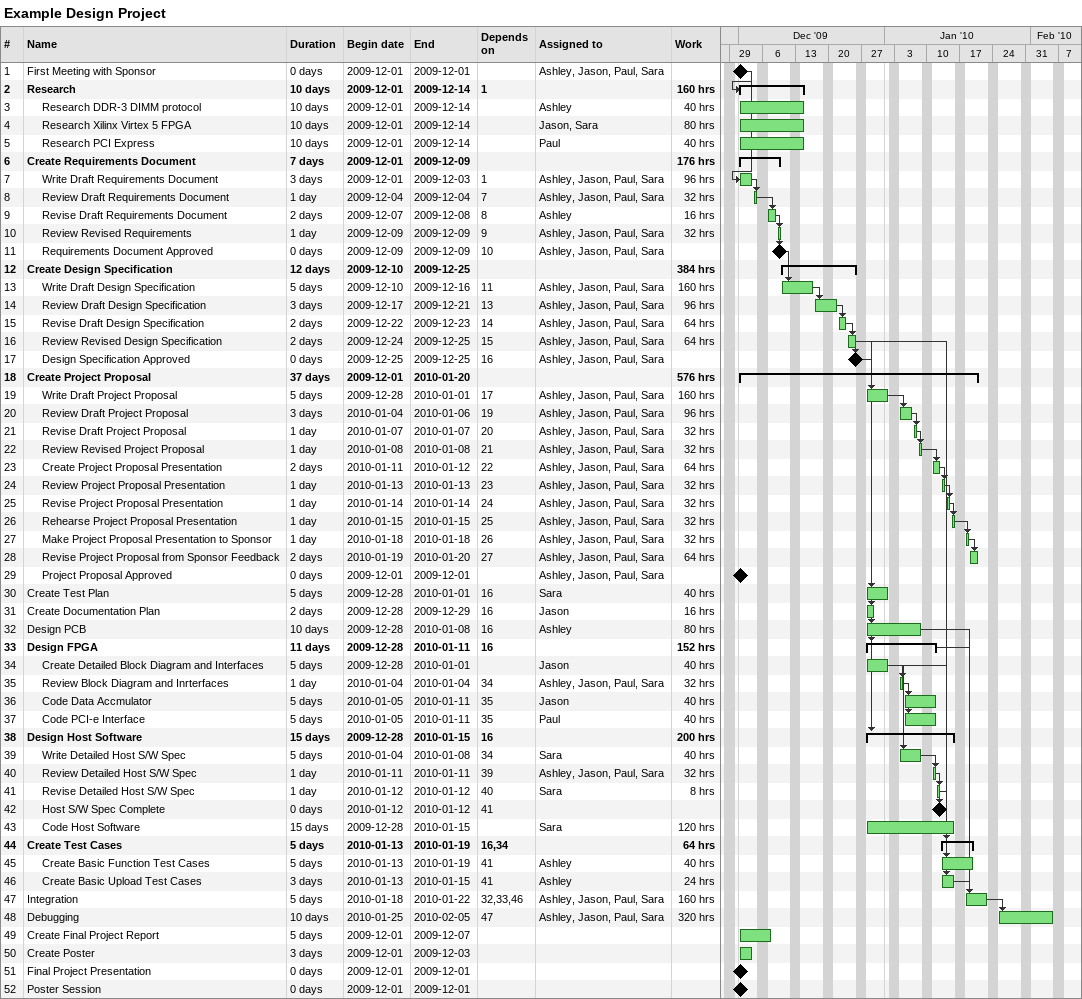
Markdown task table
Example Design Project

| ID | Level | Task | Duration | Start | Finish | Predecessors | Resources | Work (h) |
|---|---|---|---|---|---|---|---|---|
| 1 | 1 | First Meeting with Sponsor | 0d | 2009-12-01 | 2009-12-01 |  | Ashley, Jason, Paul, Sara |  |
| 2 | 1 | **Research** | 10d | 2009-12-01 | 2009-12-14 | 1 |  | 160 |
| 3 | 2 | Research DDR-3 DIMM protocol | 10d | 2009-12-01 | 2009-12-14 |  | Ashley | 40 |
| 4 | 2 | Research Xilinx Virtex 5 FPGA | 10d | 2009-12-01 | 2009-12-14 |  | Jason, Sara | 80 |
| 5 | 2 | Research PCI Express | 10d | 2009-12-01 | 2009-12-14 |  | Paul | 40 |
| 6 | 1 | **Create Requirements Document** | 7d | 2009-12-01 | 2009-12-09 |  |  | 176 |
| 7 | 2 | Write Draft Requirements Document | 3d | 2009-12-01 | 2009-12-03 | 1 | Ashley, Jason, Paul, Sara | 96 |
| 8 | 2 | Review Draft Requirements Document | 1d | 2009-12-04 | 2009-12-04 | 7 | Ashley, Jason, Paul, Sara | 32 |
| 9 | 2 | Revise Draft Requirements Document | 2d | 2009-12-07 | 2009-12-08 | 8 | Ashley | 16 |
| 10 | 2 | Review Revised Requirements | 1d | 2009-12-09 | 2009-12-09 | 9 | Ashley, Jason, Paul, Sara | 32 |
| 11 | 2 | Requirements Document Approved | 0d | 2009-12-09 | 2009-12-09 | 10 | Ashley, Jason, Paul, Sara |  |
| 12 | 1 | **Create Design Specification** | 12d | 2009-12-10 | 2009-12-25 |  |  | 384 |
| 13 | 2 | Write Draft Design Specification | 5d | 2009-12-10 | 2009-12-16 | 11 | Ashley, Jason, Paul, Sara | 160 |
| 14 | 2 | Review Draft Design Specification | 3d | 2009-12-17 | 2009-12-21 | 13 | Ashley, Jason, Paul, Sara | 96 |
| 15 | 2 | Revise Draft Design Specification | 2d | 2009-12-22 | 2009-12-23 | 14 | Ashley, Jason, Paul, Sara | 64 |
| 16 | 2 | Review Revised Design Specification | 2d | 2009-12-24 | 2009-12-25 | 15 | Ashley, Jason, Paul, Sara | 64 |
| 17 | 2 | Design Specification Approved | 0d | 2009-12-25 | 2009-12-25 | 16 | Ashley, Jason, Paul, Sara |  |
| 18 | 1 | **Create Project Proposal** | 37d | 2009-12-01 | 2010-01-20 |  |  | 576 |
| 19 | 2 | Write Draft Project Proposal | 5d | 2009-12-28 | 2010-01-01 | 17 | Ashley, Jason, Paul, Sara | 160 |
| 20 | 2 | Review Draft Project Proposal | 3d | 2010-01-04 | 2010-01-06 | 19 | Ashley, Jason, Paul, Sara | 96 |
| 21 | 2 | Revise Draft Project Proposal | 1d | 2010-01-07 | 2010-01-07 | 20 | Ashley, Jason, Paul, Sara | 32 |
| 22 | 2 | Review Revised Project Proposal | 1d | 2010-01-08 | 2010-01-08 | 21 | Ashley, Jason, Paul, Sara | 32 |
| 23 | 2 | Create Project Proposal Presentation | 2d | 2010-01-11 | 2010-01-12 | 22 | Ashley, Jason, Paul, Sara | 64 |
| 24 | 2 | Review Project Proposal Presentation | 1d | 2010-01-13 | 2010-01-13 | 23 | Ashley, Jason, Paul, Sara | 32 |
| 25 | 2 | Revise Project Proposal Presentation | 1d | 2010-01-14 | 2010-01-14 | 24 | Ashley, Jason, Paul, Sara | 32 |
| 26 | 2 | Rehearse Project Proposal Presentation | 1d | 2010-01-15 | 2010-01-15 | 25 | Ashley, Jason, Paul, Sara | 32 |
| 27 | 2 | Make Project Proposal Presentation to Sponsor | 1d | 2010-01-18 | 2010-01-18 | 26 | Ashley, Jason, Paul, Sara | 32 |
| 28 | 2 | Revise Project Proposal from Sponsor Feedback | 2d | 2010-01-19 | 2010-01-20 | 27 | Ashley, Jason, Paul, Sara | 64 |
| 29 | 2 | Project Proposal Approved | 0d | 2009-12-01 | 2009-12-01 |  | Ashley, Jason, Paul, Sara |  |
| 30 | 1 | Create Test Plan | 5d | 2009-12-28 | 2010-01-01 | 16 | Sara | 40 |
| 31 | 1 | Create Documentation Plan | 2d | 2009-12-28 | 2009-12-29 | 16 | Jason | 16 |
| 32 | 1 | Design PCB | 10d | 2009-12-28 | 2010-01-08 | 16 | Ashley | 80 |
| 33 | 1 | **Design FPGA** | 11d | 2009-12-28 | 2010-01-11 | 16 |  | 152 |
| 34 | 2 | Create Detailed Block Diagram and Interfaces | 5d | 2009-12-28 | 2010-01-01 |  | Jason | 40 |
| 35 | 2 | Review Block Diagram and Inrterfaces | 1d | 2010-01-04 | 2010-01-04 | 34 | Ashley, Jason, Paul, Sara | 32 |
| 36 | 2 | Code Data Accmulator | 5d | 2010-01-05 | 2010-01-11 | 35 | Jason | 40 |
| 37 | 2 | Code PCI-e Interface | 5d | 2010-01-05 | 2010-01-11 | 35 | Paul | 40 |
| 38 | 1 | **Design Host Software** | 15d | 2009-12-28 | 2010-01-15 | 16 |  | 200 |
| 39 | 2 | Write Detailed Host S/W Spec | 5d | 2010-01-04 | 2010-01-08 | 34 | Sara | 40 |
| 40 | 2 | Review Detailed Host S/W Spec | 1d | 2010-01-11 | 2010-01-11 | 39 | Ashley, Jason, Paul, Sara | 32 |
| 41 | 2 | Revise Detailed Host S/W Spec | 1d | 2010-01-12 | 2010-01-12 | 40 | Sara | 8 |
| 42 | 2 | Host S/W Spec Complete | 0d | 2010-01-12 | 2010-01-12 | 41 |  |  |
| 43 | 2 | Code Host Software | 15d | 2009-12-28 | 2010-01-15 |  | Sara | 120 |
| 44 | 1 | **Create Test Cases** | 5d | 2010-01-13 | 2010-01-19 | 16, 34 |  | 64 |
| 45 | 2 | Create Basic Function Test Cases | 5d | 2010-01-13 | 2010-01-19 | 41 | Ashley | 40 |
| 46 | 2 | Create Basic Upload Test Cases | 3d | 2010-01-13 | 2010-01-15 | 41 | Ashley | 24 |
| 47 | 1 | Integration | 5d | 2010-01-18 | 2010-01-22 | 32, 33, 46 | Ashley, Jason, Paul, Sara | 160 |
| 48 | 1 | Debugging | 10d | 2010-01-25 | 2010-02-05 | 47 | Ashley, Jason, Paul, Sara | 320 |
| 49 | 1 | Create Final Project Report | 5d | 2009-12-01 | 2009-12-07 |  |  |  |
| 50 | 1 | Create Poster | 3d | 2009-12-01 | 2009-12-03 |  |  |  |
| 51 | 1 | Final Project Presentation | 0d | 2009-12-01 | 2009-12-01 |  |  |  |
| 52 | 1 | Poster Session | 0d | 2009-12-01 | 2009-12-01 |  |  |  |
